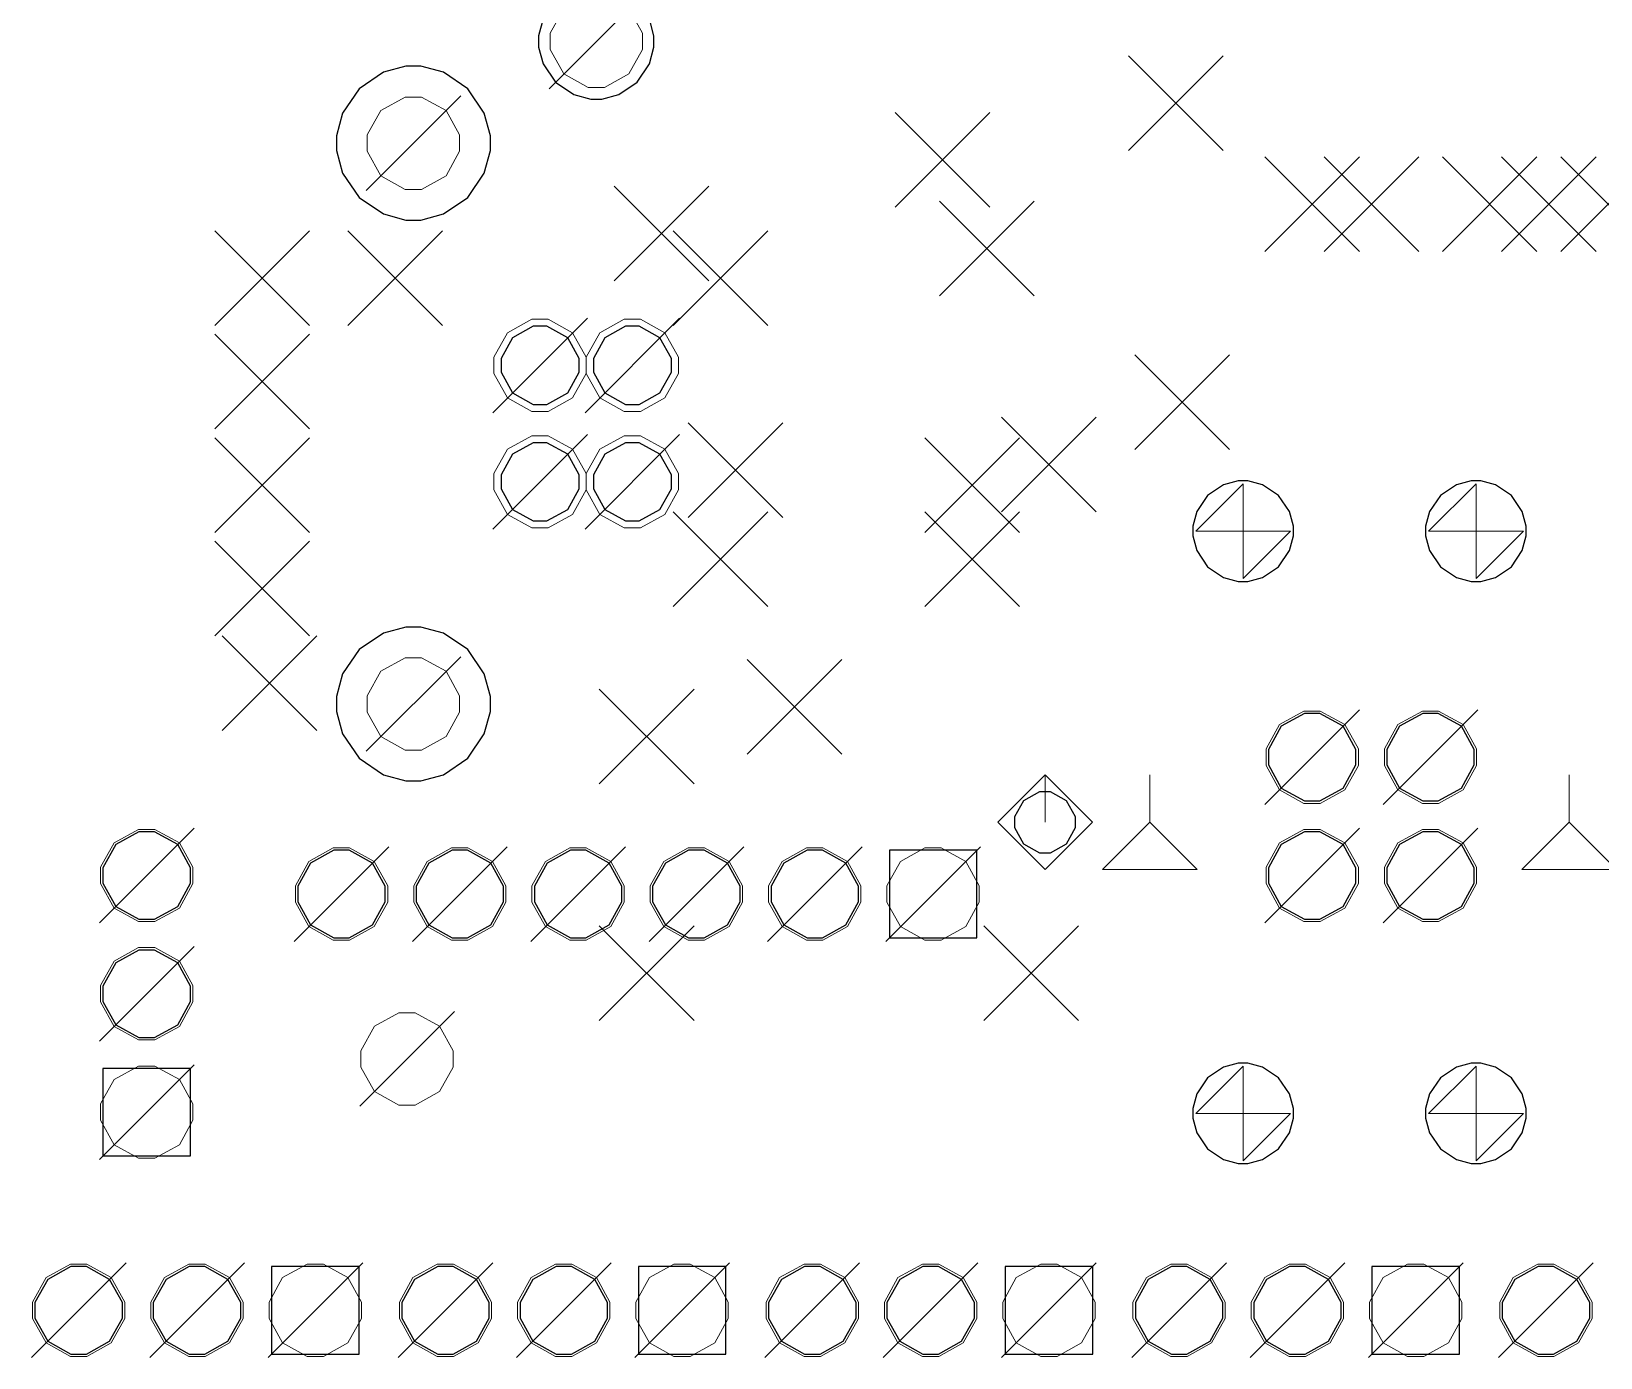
# Model space of a CAD drawing. Header units: millimetres. Extents: x 6 to 132, y 8 to 109.
# Drawn here: x 6.13 to 39.82, y 7.83 to 36.3 of the extents above; entities that cross this region are included whole.
import ezdxf

# ---------------------------------------------------------------- set-up
doc = ezdxf.new("R2010")
doc.units = ezdxf.units.MM
doc.layers.add('SLD-0', color=7, linetype='Continuous')

msp = doc.modelspace()

# ---------------------------------------------------------------- linework, layer by layer
at = {"layer": 'SLD-0', "color": 7, "lineweight": 0}
for p, q in [((17.246, 35.07), (19.277, 37.102)), ((17.56, 36.787), (17.271, 36.262)), ((19.253, 36.262), (18.962, 36.787)), ((17.271, 36.262), (17.271, 36.085)), ((17.271, 36.085), (17.271, 35.912)), ((19.253, 36.085), (19.253, 36.262)), ((19.253, 35.912), (19.253, 36.085)), ((17.271, 35.912), (17.56, 35.387)), ((18.962, 35.387), (19.253, 35.912)), ((29.687, 35.775), (31.718, 33.743)), ((29.687, 33.743), (31.718, 35.775)), ((17.56, 35.387), (18.085, 35.096)), ((18.437, 35.096), (18.962, 35.387)), ((18.085, 35.096), (18.262, 35.096)), ((18.262, 35.096), (18.437, 35.096)), ((13.32, 32.884), (15.351, 34.917)), ((14.159, 34.892), (13.634, 34.602)), ((14.336, 34.892), (14.159, 34.892)), ((14.511, 34.892), (14.336, 34.892)), ((15.036, 34.602), (14.511, 34.892)), ((13.634, 34.602), (13.345, 34.077)), ((15.327, 34.077), (15.036, 34.602)), ((24.675, 34.563), (26.708, 32.53)), ((24.675, 32.53), (26.708, 34.563)), ((13.345, 34.077), (13.345, 33.901)), ((15.327, 33.901), (15.327, 34.077)), ((13.345, 33.901), (13.345, 33.726)), ((13.345, 33.726), (13.634, 33.201)), ((15.036, 33.201), (15.327, 33.726)), ((15.327, 33.726), (15.327, 33.901)), ((32.613, 33.609), (34.645, 31.578)), ((32.613, 31.578), (34.645, 33.609)), ((33.883, 33.609), (35.915, 31.578)), ((33.883, 31.578), (35.915, 33.609)), ((36.423, 33.609), (38.454, 31.578)), ((36.423, 31.578), (38.454, 33.609)), ((37.692, 33.609), (39.725, 31.578)), ((37.692, 31.578), (39.725, 33.609)), ((38.963, 33.609), (40.995, 31.578)), ((38.963, 31.578), (40.995, 33.609)), ((13.634, 33.201), (14.159, 32.91)), ((14.511, 32.91), (15.036, 33.201)), ((14.159, 32.91), (14.336, 32.91)), ((14.336, 32.91), (14.511, 32.91)), ((18.642, 32.975), (20.675, 30.943)), ((18.642, 30.943), (20.675, 32.975)), ((25.627, 32.657), (27.66, 30.626)), ((25.627, 30.626), (27.66, 32.657)), ((10.071, 32.022), (12.102, 29.99)), ((10.071, 29.99), (12.102, 32.022)), ((12.927, 32.022), (14.96, 29.99)), ((12.927, 29.99), (14.96, 32.022)), ((19.913, 32.022), (21.945, 29.99)), ((19.913, 29.99), (21.945, 32.022)), ((16.038, 28.115), (18.07, 30.147)), ((16.877, 30.121), (16.352, 29.832)), ((17.053, 30.121), (16.877, 30.121)), ((17.228, 30.121), (17.053, 30.121)), ((17.753, 29.832), (17.228, 30.121)), ((18.019, 28.115), (20.05, 30.147)), ((18.858, 30.121), (18.333, 29.832)), ((19.035, 30.121), (18.858, 30.121)), ((19.21, 30.121), (19.035, 30.121)), ((19.735, 29.832), (19.21, 30.121)), ((10.071, 29.8), (12.102, 27.768)), ((10.071, 27.768), (12.102, 29.8)), ((16.352, 29.832), (16.062, 29.307)), ((18.044, 29.307), (17.753, 29.832)), ((18.333, 29.832), (18.044, 29.307)), ((20.026, 29.307), (19.735, 29.832)), ((29.818, 29.355), (31.851, 27.322)), ((29.818, 27.322), (31.851, 29.355)), ((16.062, 29.307), (16.062, 29.13)), ((16.062, 29.13), (16.062, 28.957)), ((18.044, 29.307), (18.044, 29.13)), ((18.044, 29.13), (18.044, 29.307)), ((18.044, 29.13), (18.044, 28.957)), ((18.044, 28.957), (18.044, 29.13)), ((20.026, 29.13), (20.026, 29.307)), ((20.026, 28.957), (20.026, 29.13)), ((16.062, 28.957), (16.352, 28.432)), ((17.753, 28.432), (18.044, 28.957)), ((18.044, 28.957), (18.333, 28.432)), ((19.735, 28.432), (20.026, 28.957)), ((16.352, 28.432), (16.877, 28.141)), ((17.228, 28.141), (17.753, 28.432)), ((18.333, 28.432), (18.858, 28.141)), ((19.21, 28.141), (19.735, 28.432)), ((16.877, 28.141), (17.053, 28.141)), ((17.053, 28.141), (17.228, 28.141)), ((18.858, 28.141), (19.035, 28.141)), ((19.035, 28.141), (19.21, 28.141)), ((26.961, 28.021), (28.993, 25.99)), ((26.961, 25.99), (28.993, 28.021)), ((16.038, 25.615), (18.07, 27.648)), ((18.019, 25.615), (20.05, 27.648)), ((20.23, 27.894), (22.262, 25.863)), ((20.23, 25.863), (22.262, 27.894)), ((10.071, 27.577), (12.102, 25.545)), ((10.071, 25.545), (12.102, 27.577)), ((16.352, 27.332), (16.062, 26.807)), ((16.877, 27.621), (16.352, 27.332)), ((17.053, 27.621), (16.877, 27.621)), ((17.228, 27.621), (17.053, 27.621)), ((17.753, 27.332), (17.228, 27.621)), ((18.044, 26.807), (17.753, 27.332)), ((18.333, 27.332), (18.044, 26.807)), ((18.858, 27.621), (18.333, 27.332)), ((19.035, 27.621), (18.858, 27.621)), ((19.21, 27.621), (19.035, 27.621)), ((19.735, 27.332), (19.21, 27.621)), ((20.026, 26.807), (19.735, 27.332)), ((25.31, 27.577), (27.342, 25.545)), ((25.31, 25.545), (27.342, 27.577)), ((16.062, 26.807), (16.062, 26.631)), ((16.062, 26.631), (16.062, 26.456)), ((18.044, 26.807), (18.044, 26.631)), ((18.044, 26.631), (18.044, 26.807)), ((18.044, 26.631), (18.044, 26.456)), ((18.044, 26.456), (18.044, 26.631)), ((20.026, 26.631), (20.026, 26.807)), ((20.026, 26.456), (20.026, 26.631)), ((16.062, 26.456), (16.352, 25.931)), ((17.753, 25.931), (18.044, 26.456)), ((18.044, 26.456), (18.333, 25.931)), ((19.735, 25.931), (20.026, 26.456)), ((32.144, 26.588), (31.128, 25.572)), ((32.144, 24.557), (32.144, 26.588)), ((37.145, 26.588), (36.128, 25.572)), ((37.145, 24.557), (37.145, 26.588)), ((19.913, 25.99), (21.945, 23.957)), ((19.913, 23.957), (21.945, 25.99)), ((25.31, 25.99), (27.342, 23.957)), ((25.31, 23.957), (27.342, 25.99)), ((16.352, 25.931), (16.877, 25.64)), ((16.877, 25.64), (17.053, 25.64)), ((17.053, 25.64), (17.228, 25.64)), ((17.228, 25.64), (17.753, 25.931)), ((18.333, 25.931), (18.858, 25.64)), ((18.858, 25.64), (19.035, 25.64)), ((19.035, 25.64), (19.21, 25.64)), ((19.21, 25.64), (19.735, 25.931)), ((10.071, 25.355), (12.102, 23.322)), ((10.071, 23.322), (12.102, 25.355)), ((31.128, 25.572), (33.161, 25.572)), ((33.161, 25.572), (32.144, 24.557)), ((36.128, 25.572), (38.161, 25.572)), ((38.161, 25.572), (37.145, 24.557)), ((10.232, 23.325), (12.263, 21.293)), ((10.232, 21.293), (12.263, 23.325)), ((13.32, 20.846), (15.351, 22.877)), ((14.159, 22.852), (13.634, 22.563)), ((14.336, 22.852), (14.159, 22.852)), ((14.511, 22.852), (14.336, 22.852)), ((15.036, 22.563), (14.511, 22.852)), ((21.5, 22.815), (23.533, 20.782)), ((21.5, 20.782), (23.533, 22.815)), ((13.634, 22.563), (13.345, 22.038)), ((15.327, 22.038), (15.036, 22.563)), ((13.345, 22.038), (13.345, 21.861)), ((15.327, 21.861), (15.327, 22.038)), ((18.325, 22.18), (20.358, 20.147)), ((18.325, 20.147), (20.358, 22.18)), ((13.345, 21.861), (13.345, 21.686)), ((13.345, 21.686), (13.634, 21.161)), ((15.036, 21.161), (15.327, 21.686)), ((15.327, 21.686), (15.327, 21.861)), ((32.613, 19.703), (34.645, 21.734)), ((33.452, 21.71), (32.927, 21.42)), ((33.628, 21.71), (33.452, 21.71)), ((33.803, 21.71), (33.628, 21.71)), ((34.328, 21.42), (33.803, 21.71)), ((35.152, 19.703), (37.185, 21.734)), ((35.993, 21.71), (35.468, 21.42)), ((36.168, 21.71), (35.993, 21.71)), ((36.343, 21.71), (36.168, 21.71)), ((36.868, 21.42), (36.343, 21.71)), ((32.927, 21.42), (32.637, 20.895)), ((34.619, 20.895), (34.328, 21.42)), ((35.468, 21.42), (35.178, 20.895)), ((37.159, 20.895), (36.868, 21.42)), ((13.634, 21.161), (14.159, 20.87)), ((14.511, 20.87), (15.036, 21.161)), ((32.637, 20.895), (32.637, 20.719)), ((34.619, 20.719), (34.619, 20.895)), ((35.178, 20.895), (35.178, 20.719)), ((37.159, 20.719), (37.159, 20.895)), ((14.159, 20.87), (14.336, 20.87)), ((14.336, 20.87), (14.511, 20.87)), ((32.637, 20.719), (32.637, 20.544)), ((34.619, 20.544), (34.619, 20.719)), ((35.178, 20.719), (35.178, 20.544)), ((37.159, 20.544), (37.159, 20.719)), ((26.879, 19.321), (27.894, 20.338)), ((27.894, 19.321), (27.894, 20.338)), ((27.894, 20.338), (28.911, 19.321)), ((30.144, 20.338), (30.144, 19.321)), ((32.637, 20.544), (32.927, 20.019)), ((34.328, 20.019), (34.619, 20.544)), ((35.178, 20.544), (35.468, 20.019)), ((36.868, 20.019), (37.159, 20.544)), ((39.144, 20.338), (39.144, 19.321)), ((32.927, 20.019), (33.452, 19.728)), ((33.803, 19.728), (34.328, 20.019)), ((35.468, 20.019), (35.993, 19.728)), ((36.343, 19.728), (36.868, 20.019)), ((33.452, 19.728), (33.628, 19.728)), ((33.628, 19.728), (33.803, 19.728)), ((35.993, 19.728), (36.168, 19.728)), ((36.168, 19.728), (36.343, 19.728)), ((27.894, 18.306), (26.879, 19.321)), ((28.911, 19.321), (27.894, 18.306)), ((30.144, 19.321), (29.129, 18.306)), ((31.16, 18.306), (30.144, 19.321)), ((39.144, 19.321), (38.129, 18.306)), ((40.16, 18.306), (39.144, 19.321)), ((7.593, 17.163), (9.626, 19.195)), ((7.909, 18.88), (7.619, 18.355)), ((8.434, 19.17), (7.909, 18.88)), ((8.61, 19.17), (8.434, 19.17)), ((8.785, 19.17), (8.61, 19.17)), ((9.31, 18.88), (8.785, 19.17)), ((9.601, 18.355), (9.31, 18.88)), ((32.613, 17.163), (34.645, 19.195)), ((32.927, 18.88), (32.637, 18.355)), ((33.452, 19.17), (32.927, 18.88)), ((33.628, 19.17), (33.452, 19.17)), ((33.803, 19.17), (33.628, 19.17)), ((34.328, 18.88), (33.803, 19.17)), ((34.619, 18.355), (34.328, 18.88)), ((35.152, 17.163), (37.185, 19.195)), ((35.468, 18.88), (35.178, 18.355)), ((35.993, 19.17), (35.468, 18.88)), ((36.168, 19.17), (35.993, 19.17)), ((36.343, 19.17), (36.168, 19.17)), ((36.868, 18.88), (36.343, 19.17)), ((37.159, 18.355), (36.868, 18.88)), ((11.774, 16.765), (13.807, 18.796)), ((12.615, 18.772), (12.09, 18.482)), ((12.791, 18.772), (12.615, 18.772)), ((12.966, 18.772), (12.791, 18.772)), ((13.491, 18.482), (12.966, 18.772)), ((14.315, 16.765), (16.346, 18.796)), ((15.154, 18.772), (14.629, 18.482)), ((15.331, 18.772), (15.154, 18.772)), ((15.506, 18.772), (15.331, 18.772)), ((16.031, 18.482), (15.506, 18.772)), ((16.855, 16.765), (18.886, 18.796)), ((17.694, 18.772), (17.169, 18.482)), ((17.87, 18.772), (17.694, 18.772)), ((18.045, 18.772), (17.87, 18.772)), ((18.57, 18.482), (18.045, 18.772)), ((19.395, 16.765), (21.427, 18.796)), ((20.234, 18.772), (19.709, 18.482)), ((20.41, 18.772), (20.234, 18.772)), ((20.585, 18.772), (20.41, 18.772)), ((21.11, 18.482), (20.585, 18.772)), ((21.934, 16.765), (23.967, 18.796)), ((22.775, 18.772), (22.25, 18.482)), ((22.951, 18.772), (22.775, 18.772)), ((23.125, 18.772), (22.951, 18.772)), ((23.65, 18.482), (23.125, 18.772)), ((24.474, 16.765), (26.507, 18.796)), ((25.315, 18.772), (24.79, 18.482)), ((25.491, 18.772), (25.315, 18.772)), ((25.666, 18.772), (25.491, 18.772)), ((26.191, 18.482), (25.666, 18.772)), ((7.619, 18.355), (7.619, 18.179)), ((9.601, 18.179), (9.601, 18.355)), ((12.09, 18.482), (11.8, 17.957)), ((13.782, 17.957), (13.491, 18.482)), ((14.629, 18.482), (14.34, 17.957)), ((16.321, 17.957), (16.031, 18.482)), ((17.169, 18.482), (16.88, 17.957)), ((18.861, 17.957), (18.57, 18.482)), ((19.709, 18.482), (19.419, 17.957)), ((21.401, 17.957), (21.11, 18.482)), ((22.25, 18.482), (21.96, 17.957)), ((23.941, 17.957), (23.65, 18.482)), ((24.79, 18.482), (24.5, 17.957)), ((26.482, 17.957), (26.191, 18.482)), ((29.129, 18.306), (31.16, 18.306)), ((32.637, 18.355), (32.637, 18.179)), ((34.619, 18.179), (34.619, 18.355)), ((35.178, 18.355), (35.178, 18.179)), ((37.159, 18.179), (37.159, 18.355)), ((38.129, 18.306), (40.16, 18.306)), ((7.619, 18.179), (7.619, 18.004)), ((7.619, 18.004), (7.909, 17.479)), ((9.31, 17.479), (9.601, 18.004)), ((9.601, 18.004), (9.601, 18.179)), ((11.8, 17.957), (11.8, 17.781)), ((13.782, 17.781), (13.782, 17.957)), ((14.34, 17.957), (14.34, 17.781)), ((16.321, 17.781), (16.321, 17.957)), ((16.88, 17.957), (16.88, 17.781)), ((18.861, 17.781), (18.861, 17.957)), ((19.419, 17.957), (19.419, 17.781)), ((21.401, 17.781), (21.401, 17.957)), ((21.96, 17.957), (21.96, 17.781)), ((23.941, 17.781), (23.941, 17.957)), ((24.5, 17.957), (24.5, 17.781)), ((26.482, 17.781), (26.482, 17.957)), ((32.637, 18.179), (32.637, 18.004)), ((32.637, 18.004), (32.927, 17.479)), ((34.328, 17.479), (34.619, 18.004)), ((34.619, 18.004), (34.619, 18.179)), ((35.178, 18.179), (35.178, 18.004)), ((35.178, 18.004), (35.468, 17.479)), ((36.868, 17.479), (37.159, 18.004)), ((37.159, 18.004), (37.159, 18.179)), ((11.8, 17.781), (11.8, 17.606)), ((11.8, 17.606), (12.09, 17.081)), ((13.491, 17.081), (13.782, 17.606)), ((13.782, 17.606), (13.782, 17.781)), ((14.34, 17.781), (14.34, 17.606)), ((14.34, 17.606), (14.629, 17.081)), ((16.031, 17.081), (16.321, 17.606)), ((16.321, 17.606), (16.321, 17.781)), ((16.88, 17.781), (16.88, 17.606)), ((16.88, 17.606), (17.169, 17.081)), ((18.57, 17.081), (18.861, 17.606)), ((18.861, 17.606), (18.861, 17.781)), ((19.419, 17.781), (19.419, 17.606)), ((19.419, 17.606), (19.709, 17.081)), ((21.11, 17.081), (21.401, 17.606)), ((21.401, 17.606), (21.401, 17.781)), ((21.96, 17.781), (21.96, 17.606)), ((21.96, 17.606), (22.25, 17.081)), ((23.65, 17.081), (23.941, 17.606)), ((23.941, 17.606), (23.941, 17.781)), ((24.5, 17.781), (24.5, 17.606)), ((24.5, 17.606), (24.79, 17.081)), ((26.191, 17.081), (26.482, 17.606)), ((26.482, 17.606), (26.482, 17.781)), ((7.909, 17.479), (8.434, 17.188)), ((8.434, 17.188), (8.61, 17.188)), ((8.61, 17.188), (8.785, 17.188)), ((8.785, 17.188), (9.31, 17.479)), ((32.927, 17.479), (33.452, 17.188)), ((33.452, 17.188), (33.628, 17.188)), ((33.628, 17.188), (33.803, 17.188)), ((33.803, 17.188), (34.328, 17.479)), ((35.468, 17.479), (35.993, 17.188)), ((35.993, 17.188), (36.168, 17.188)), ((36.168, 17.188), (36.343, 17.188)), ((36.343, 17.188), (36.868, 17.479)), ((12.09, 17.081), (12.615, 16.79)), ((12.966, 16.79), (13.491, 17.081)), ((14.629, 17.081), (15.154, 16.79)), ((15.506, 16.79), (16.031, 17.081)), ((17.169, 17.081), (17.694, 16.79)), ((18.045, 16.79), (18.57, 17.081)), ((18.325, 17.1), (20.358, 15.067)), ((18.325, 15.067), (20.358, 17.1)), ((19.709, 17.081), (20.234, 16.79)), ((20.585, 16.79), (21.11, 17.081)), ((22.25, 17.081), (22.775, 16.79)), ((23.125, 16.79), (23.65, 17.081)), ((24.79, 17.081), (25.315, 16.79)), ((25.666, 16.79), (26.191, 17.081)), ((26.58, 17.1), (28.612, 15.067)), ((26.58, 15.067), (28.612, 17.1)), ((7.593, 14.622), (9.626, 16.655)), ((8.434, 16.63), (7.909, 16.341)), ((8.61, 16.63), (8.434, 16.63)), ((8.785, 16.63), (8.61, 16.63)), ((9.31, 16.341), (8.785, 16.63)), ((12.615, 16.79), (12.791, 16.79)), ((12.791, 16.79), (12.966, 16.79)), ((15.154, 16.79), (15.331, 16.79)), ((15.331, 16.79), (15.506, 16.79)), ((17.694, 16.79), (17.87, 16.79)), ((17.87, 16.79), (18.045, 16.79)), ((20.234, 16.79), (20.41, 16.79)), ((20.41, 16.79), (20.585, 16.79)), ((22.775, 16.79), (22.951, 16.79)), ((22.951, 16.79), (23.125, 16.79)), ((25.315, 16.79), (25.491, 16.79)), ((25.491, 16.79), (25.666, 16.79)), ((7.909, 16.341), (7.619, 15.816)), ((9.601, 15.816), (9.31, 16.341)), ((7.619, 15.816), (7.619, 15.639)), ((7.619, 15.639), (7.619, 15.464)), ((9.601, 15.639), (9.601, 15.816)), ((9.601, 15.464), (9.601, 15.639)), ((7.619, 15.464), (7.909, 14.939)), ((9.31, 14.939), (9.601, 15.464)), ((13.181, 13.226), (15.214, 15.258)), ((14.022, 15.233), (13.496, 14.943)), ((14.198, 15.233), (14.022, 15.233)), ((14.373, 15.233), (14.198, 15.233)), ((14.898, 14.943), (14.373, 15.233)), ((7.909, 14.939), (8.434, 14.649)), ((8.785, 14.649), (9.31, 14.939)), ((13.496, 14.943), (13.207, 14.418)), ((15.189, 14.418), (14.898, 14.943)), ((8.434, 14.649), (8.61, 14.649)), ((8.61, 14.649), (8.785, 14.649)), ((13.207, 14.418), (13.207, 14.242)), ((13.207, 14.242), (13.207, 14.067)), ((15.189, 14.242), (15.189, 14.418)), ((15.189, 14.067), (15.189, 14.242)), ((7.593, 12.083), (9.626, 14.115)), ((8.434, 14.089), (7.909, 13.8)), ((8.61, 14.089), (8.434, 14.089)), ((8.785, 14.089), (8.61, 14.089)), ((9.31, 13.8), (8.785, 14.089)), ((13.207, 14.067), (13.496, 13.542)), ((14.898, 13.542), (15.189, 14.067)), ((32.144, 14.088), (31.128, 13.072)), ((32.144, 12.056), (32.144, 14.088)), ((37.145, 14.088), (36.128, 13.072)), ((37.145, 12.056), (37.145, 14.088)), ((7.909, 13.8), (7.619, 13.275)), ((9.601, 13.275), (9.31, 13.8)), ((13.496, 13.542), (14.022, 13.251)), ((14.373, 13.251), (14.898, 13.542)), ((7.619, 13.275), (7.619, 13.1)), ((9.601, 13.1), (9.601, 13.275)), ((14.022, 13.251), (14.198, 13.251)), ((14.198, 13.251), (14.373, 13.251)), ((7.619, 13.1), (7.619, 12.925)), ((7.619, 12.925), (7.909, 12.4)), ((9.31, 12.4), (9.601, 12.925)), ((9.601, 12.925), (9.601, 13.1)), ((31.128, 13.072), (33.161, 13.072)), ((33.161, 13.072), (32.144, 12.056)), ((36.128, 13.072), (38.161, 13.072)), ((38.161, 13.072), (37.145, 12.056)), ((7.909, 12.4), (8.434, 12.109)), ((8.785, 12.109), (9.31, 12.4)), ((8.434, 12.109), (8.61, 12.109)), ((8.61, 12.109), (8.785, 12.109)), ((6.134, 7.829), (8.165, 9.86)), ((6.973, 9.835), (6.448, 9.546)), ((7.149, 9.835), (6.973, 9.835)), ((7.324, 9.835), (7.149, 9.835)), ((7.849, 9.546), (7.324, 9.835)), ((8.673, 7.829), (10.705, 9.86)), ((9.513, 9.835), (8.988, 9.546)), ((9.689, 9.835), (9.513, 9.835)), ((9.864, 9.835), (9.689, 9.835)), ((10.389, 9.546), (9.864, 9.835)), ((11.213, 7.829), (13.246, 9.86)), ((12.052, 9.835), (11.527, 9.546)), ((12.229, 9.835), (12.052, 9.835)), ((12.404, 9.835), (12.229, 9.835)), ((12.929, 9.546), (12.404, 9.835)), ((14.008, 7.829), (16.039, 9.86)), ((14.847, 9.835), (14.322, 9.546)), ((15.023, 9.835), (14.847, 9.835)), ((15.198, 9.835), (15.023, 9.835)), ((15.723, 9.546), (15.198, 9.835)), ((16.547, 7.829), (18.579, 9.86)), ((17.387, 9.835), (16.862, 9.546)), ((17.563, 9.835), (17.387, 9.835)), ((17.738, 9.835), (17.563, 9.835)), ((18.263, 9.546), (17.738, 9.835)), ((19.087, 7.829), (21.118, 9.86)), ((19.926, 9.835), (19.401, 9.546)), ((20.103, 9.835), (19.926, 9.835)), ((20.278, 9.835), (20.103, 9.835)), ((20.803, 9.546), (20.278, 9.835)), ((21.88, 7.829), (23.913, 9.86)), ((22.721, 9.835), (22.196, 9.546)), ((22.897, 9.835), (22.721, 9.835)), ((23.072, 9.835), (22.897, 9.835)), ((23.598, 9.546), (23.072, 9.835)), ((24.422, 7.829), (26.453, 9.86)), ((25.261, 9.835), (24.736, 9.546)), ((25.437, 9.835), (25.261, 9.835)), ((25.612, 9.835), (25.437, 9.835)), ((26.137, 9.546), (25.612, 9.835)), ((26.961, 7.829), (28.993, 9.86)), ((27.801, 9.835), (27.276, 9.546)), ((27.977, 9.835), (27.801, 9.835)), ((28.152, 9.835), (27.977, 9.835)), ((28.677, 9.546), (28.152, 9.835)), ((29.755, 7.829), (31.787, 9.86)), ((30.595, 9.835), (30.07, 9.546)), ((30.772, 9.835), (30.595, 9.835)), ((30.945, 9.835), (30.772, 9.835)), ((31.47, 9.546), (30.945, 9.835)), ((32.296, 7.829), (34.327, 9.86)), ((33.135, 9.835), (32.61, 9.546)), ((33.311, 9.835), (33.135, 9.835)), ((33.486, 9.835), (33.311, 9.835)), ((34.011, 9.546), (33.486, 9.835)), ((34.835, 7.829), (36.867, 9.86)), ((35.675, 9.835), (35.15, 9.546)), ((35.851, 9.835), (35.675, 9.835)), ((36.026, 9.835), (35.851, 9.835)), ((36.551, 9.546), (36.026, 9.835)), ((37.629, 7.829), (39.661, 9.86)), ((38.469, 9.835), (37.944, 9.546)), ((38.646, 9.835), (38.469, 9.835)), ((38.819, 9.835), (38.646, 9.835)), ((39.344, 9.546), (38.819, 9.835)), ((6.448, 9.546), (6.158, 9.021)), ((8.14, 9.021), (7.849, 9.546)), ((8.988, 9.546), (8.698, 9.021)), ((10.68, 9.021), (10.389, 9.546)), ((11.527, 9.546), (11.238, 9.021)), ((13.22, 9.021), (12.929, 9.546)), ((14.322, 9.546), (14.033, 9.021)), ((16.014, 9.021), (15.723, 9.546)), ((16.862, 9.546), (16.572, 9.021)), ((18.554, 9.021), (18.263, 9.546)), ((19.401, 9.546), (19.112, 9.021)), ((21.094, 9.021), (20.803, 9.546)), ((22.196, 9.546), (21.907, 9.021)), ((23.888, 9.021), (23.598, 9.546)), ((24.736, 9.546), (24.446, 9.021)), ((26.428, 9.021), (26.137, 9.546)), ((27.276, 9.546), (26.986, 9.021)), ((28.968, 9.021), (28.677, 9.546)), ((30.07, 9.546), (29.781, 9.021)), ((31.761, 9.021), (31.47, 9.546)), ((32.61, 9.546), (32.32, 9.021)), ((34.302, 9.021), (34.011, 9.546)), ((35.15, 9.546), (34.86, 9.021)), ((36.842, 9.021), (36.551, 9.546)), ((37.944, 9.546), (37.655, 9.021)), ((39.635, 9.021), (39.344, 9.546)), ((6.158, 9.021), (6.158, 8.844)), ((6.158, 8.844), (6.158, 8.669)), ((8.14, 8.844), (8.14, 9.021)), ((8.14, 8.669), (8.14, 8.844)), ((8.698, 9.021), (8.698, 8.844)), ((8.698, 8.844), (8.698, 8.669)), ((10.68, 8.844), (10.68, 9.021)), ((10.68, 8.669), (10.68, 8.844)), ((11.238, 9.021), (11.238, 8.844)), ((11.238, 8.844), (11.238, 8.669)), ((13.22, 8.844), (13.22, 9.021)), ((13.22, 8.669), (13.22, 8.844)), ((14.033, 9.021), (14.033, 8.844)), ((14.033, 8.844), (14.033, 8.669)), ((16.014, 8.844), (16.014, 9.021)), ((16.014, 8.669), (16.014, 8.844)), ((16.572, 9.021), (16.572, 8.844)), ((16.572, 8.844), (16.572, 8.669)), ((18.554, 8.844), (18.554, 9.021)), ((18.554, 8.669), (18.554, 8.844)), ((19.112, 9.021), (19.112, 8.844)), ((19.112, 8.844), (19.112, 8.669)), ((21.094, 8.844), (21.094, 9.021)), ((21.094, 8.669), (21.094, 8.844)), ((21.907, 9.021), (21.907, 8.844)), ((21.907, 8.844), (21.907, 8.669)), ((23.888, 8.844), (23.888, 9.021)), ((23.888, 8.669), (23.888, 8.844)), ((24.446, 9.021), (24.446, 8.844)), ((24.446, 8.844), (24.446, 8.669)), ((26.428, 8.844), (26.428, 9.021)), ((26.428, 8.669), (26.428, 8.844)), ((26.986, 9.021), (26.986, 8.844)), ((26.986, 8.844), (26.986, 8.669)), ((28.968, 8.844), (28.968, 9.021)), ((28.968, 8.669), (28.968, 8.844)), ((29.781, 9.021), (29.781, 8.844)), ((29.781, 8.844), (29.781, 8.669)), ((31.761, 8.844), (31.761, 9.021)), ((31.761, 8.669), (31.761, 8.844)), ((32.32, 9.021), (32.32, 8.844)), ((32.32, 8.844), (32.32, 8.669)), ((34.302, 8.844), (34.302, 9.021)), ((34.302, 8.669), (34.302, 8.844)), ((34.86, 9.021), (34.86, 8.844)), ((34.86, 8.844), (34.86, 8.669)), ((36.842, 8.844), (36.842, 9.021)), ((36.842, 8.669), (36.842, 8.844)), ((37.655, 9.021), (37.655, 8.844)), ((37.655, 8.844), (37.655, 8.669)), ((39.635, 8.844), (39.635, 9.021)), ((39.635, 8.669), (39.635, 8.844)), ((6.158, 8.669), (6.448, 8.144)), ((7.849, 8.144), (8.14, 8.669)), ((8.698, 8.669), (8.988, 8.144)), ((10.389, 8.144), (10.68, 8.669)), ((11.238, 8.669), (11.527, 8.144)), ((12.929, 8.144), (13.22, 8.669)), ((14.033, 8.669), (14.322, 8.144)), ((15.723, 8.144), (16.014, 8.669)), ((16.572, 8.669), (16.862, 8.144)), ((18.263, 8.144), (18.554, 8.669)), ((19.112, 8.669), (19.401, 8.144)), ((20.803, 8.144), (21.094, 8.669)), ((21.907, 8.669), (22.196, 8.144)), ((23.598, 8.144), (23.888, 8.669)), ((24.446, 8.669), (24.736, 8.144)), ((26.137, 8.144), (26.428, 8.669)), ((26.986, 8.669), (27.276, 8.144)), ((28.677, 8.144), (28.968, 8.669)), ((29.781, 8.669), (30.07, 8.144)), ((31.47, 8.144), (31.761, 8.669)), ((32.32, 8.669), (32.61, 8.144)), ((34.011, 8.144), (34.302, 8.669)), ((34.86, 8.669), (35.15, 8.144)), ((36.551, 8.144), (36.842, 8.669)), ((37.655, 8.669), (37.944, 8.144)), ((39.344, 8.144), (39.635, 8.669)), ((6.448, 8.144), (6.973, 7.853)), ((7.324, 7.853), (7.849, 8.144)), ((8.988, 8.144), (9.513, 7.853)), ((9.864, 7.853), (10.389, 8.144)), ((11.527, 8.144), (12.052, 7.853)), ((12.404, 7.853), (12.929, 8.144)), ((14.322, 8.144), (14.847, 7.853)), ((15.198, 7.853), (15.723, 8.144)), ((16.862, 8.144), (17.387, 7.853)), ((17.738, 7.853), (18.263, 8.144)), ((19.401, 8.144), (19.926, 7.853)), ((20.278, 7.853), (20.803, 8.144)), ((22.196, 8.144), (22.721, 7.853)), ((23.072, 7.853), (23.598, 8.144)), ((24.736, 8.144), (25.261, 7.853)), ((25.612, 7.853), (26.137, 8.144)), ((27.276, 8.144), (27.801, 7.853)), ((28.152, 7.853), (28.677, 8.144)), ((30.07, 8.144), (30.595, 7.853)), ((30.945, 7.853), (31.47, 8.144)), ((32.61, 8.144), (33.135, 7.853)), ((33.486, 7.853), (34.011, 8.144)), ((35.15, 8.144), (35.675, 7.853)), ((36.026, 7.853), (36.551, 8.144)), ((37.944, 8.144), (38.469, 7.853)), ((38.819, 7.853), (39.344, 8.144)), ((6.973, 7.853), (7.149, 7.853)), ((7.149, 7.853), (7.324, 7.853)), ((9.513, 7.853), (9.689, 7.853)), ((9.689, 7.853), (9.864, 7.853)), ((12.052, 7.853), (12.229, 7.853)), ((12.229, 7.853), (12.404, 7.853)), ((14.847, 7.853), (15.023, 7.853)), ((15.023, 7.853), (15.198, 7.853)), ((17.387, 7.853), (17.563, 7.853)), ((17.563, 7.853), (17.738, 7.853)), ((19.926, 7.853), (20.103, 7.853)), ((20.103, 7.853), (20.278, 7.853)), ((22.721, 7.853), (22.897, 7.853)), ((22.897, 7.853), (23.072, 7.853)), ((25.261, 7.853), (25.437, 7.853)), ((25.437, 7.853), (25.612, 7.853)), ((27.801, 7.853), (27.977, 7.853)), ((27.977, 7.853), (28.152, 7.853)), ((30.595, 7.853), (30.772, 7.853)), ((30.772, 7.853), (30.945, 7.853)), ((33.135, 7.853), (33.311, 7.853)), ((33.311, 7.853), (33.486, 7.853)), ((35.675, 7.853), (35.851, 7.853)), ((35.851, 7.853), (36.026, 7.853)), ((38.469, 7.853), (38.646, 7.853)), ((38.646, 7.853), (38.819, 7.853))]:
    msp.add_line(p, q, dxfattribs=at)
at = {"layer": 'SLD-0', "color": 7}
for p, q in [((17.119, 36.568), (17.023, 36.207)), ((19.499, 36.207), (19.401, 36.568)), ((17.023, 36.207), (17.023, 36.085)), ((17.023, 36.085), (17.023, 35.965)), ((19.499, 36.085), (19.499, 36.207)), ((19.499, 35.965), (19.499, 36.085)), ((17.023, 35.965), (17.119, 35.604)), ((19.401, 35.604), (19.499, 35.965)), ((13.692, 35.422), (13.169, 35.068)), ((14.174, 35.552), (13.692, 35.422)), ((14.336, 35.552), (14.174, 35.552)), ((14.496, 35.552), (14.336, 35.552)), ((14.978, 35.422), (14.496, 35.552)), ((15.502, 35.068), (14.978, 35.422)), ((17.119, 35.604), (17.385, 35.21)), ((19.137, 35.21), (19.401, 35.604)), ((13.169, 35.068), (12.814, 34.545)), ((15.856, 34.545), (15.502, 35.068)), ((17.385, 35.21), (17.779, 34.946)), ((18.743, 34.946), (19.137, 35.21)), ((17.779, 34.946), (18.141, 34.848)), ((18.141, 34.848), (18.262, 34.848)), ((18.262, 34.848), (18.382, 34.848)), ((18.382, 34.848), (18.743, 34.946)), ((12.814, 34.545), (12.685, 34.062)), ((15.987, 34.062), (15.856, 34.545)), ((12.685, 34.062), (12.685, 33.901)), ((15.987, 33.901), (15.987, 34.062)), ((12.685, 33.901), (12.685, 33.741)), ((12.685, 33.741), (12.814, 33.259)), ((15.856, 33.259), (15.987, 33.741)), ((15.987, 33.741), (15.987, 33.901)), ((12.814, 33.259), (13.169, 32.735)), ((15.502, 32.735), (15.856, 33.259)), ((13.169, 32.735), (13.692, 32.381)), ((14.978, 32.381), (15.502, 32.735)), ((13.692, 32.381), (14.174, 32.25)), ((14.496, 32.25), (14.978, 32.381)), ((14.174, 32.25), (14.336, 32.25)), ((14.336, 32.25), (14.496, 32.25)), ((16.461, 29.724), (16.215, 29.279)), ((16.904, 29.969), (16.461, 29.724)), ((17.053, 29.969), (16.904, 29.969)), ((17.201, 29.969), (17.053, 29.969)), ((17.646, 29.724), (17.201, 29.969)), ((17.892, 29.279), (17.646, 29.724)), ((18.442, 29.724), (18.197, 29.279)), ((18.886, 29.969), (18.442, 29.724)), ((19.035, 29.969), (18.886, 29.969)), ((19.182, 29.969), (19.035, 29.969)), ((19.626, 29.724), (19.182, 29.969)), ((19.873, 29.279), (19.626, 29.724)), ((16.215, 29.279), (16.215, 29.13)), ((16.215, 29.13), (16.215, 28.983)), ((16.215, 28.983), (16.461, 28.539)), ((17.646, 28.539), (17.892, 28.983)), ((17.892, 29.13), (17.892, 29.279)), ((17.892, 28.983), (17.892, 29.13)), ((18.197, 29.279), (18.197, 29.13)), ((18.197, 29.13), (18.197, 28.983)), ((18.197, 28.983), (18.442, 28.539)), ((19.626, 28.539), (19.873, 28.983)), ((19.873, 29.13), (19.873, 29.279)), ((19.873, 28.983), (19.873, 29.13)), ((16.461, 28.539), (16.904, 28.293)), ((17.201, 28.293), (17.646, 28.539)), ((18.442, 28.539), (18.886, 28.293)), ((19.182, 28.293), (19.626, 28.539)), ((16.904, 28.293), (17.053, 28.293)), ((17.053, 28.293), (17.201, 28.293)), ((18.886, 28.293), (19.035, 28.293)), ((19.035, 28.293), (19.182, 28.293)), ((16.904, 27.47), (16.461, 27.224)), ((17.053, 27.47), (16.904, 27.47)), ((17.201, 27.47), (17.053, 27.47)), ((17.646, 27.224), (17.201, 27.47)), ((18.886, 27.47), (18.442, 27.224)), ((19.035, 27.47), (18.886, 27.47)), ((19.182, 27.47), (19.035, 27.47)), ((19.626, 27.224), (19.182, 27.47)), ((16.461, 27.224), (16.215, 26.779)), ((17.892, 26.779), (17.646, 27.224)), ((18.442, 27.224), (18.197, 26.779)), ((19.873, 26.779), (19.626, 27.224)), ((16.215, 26.779), (16.215, 26.631)), ((16.215, 26.631), (16.215, 26.483)), ((17.892, 26.631), (17.892, 26.779)), ((17.892, 26.483), (17.892, 26.631)), ((18.197, 26.779), (18.197, 26.631)), ((18.197, 26.631), (18.197, 26.483)), ((19.873, 26.631), (19.873, 26.779)), ((19.873, 26.483), (19.873, 26.631)), ((32.038, 26.651), (31.724, 26.567)), ((32.144, 26.651), (32.038, 26.651)), ((32.249, 26.651), (32.144, 26.651)), ((32.563, 26.567), (32.249, 26.651)), ((37.039, 26.651), (36.725, 26.567)), ((37.145, 26.651), (37.039, 26.651)), ((37.25, 26.651), (37.145, 26.651)), ((37.564, 26.567), (37.25, 26.651)), ((16.215, 26.483), (16.461, 26.039)), ((17.646, 26.039), (17.892, 26.483)), ((18.197, 26.483), (18.442, 26.039)), ((19.626, 26.039), (19.873, 26.483)), ((31.381, 26.336), (31.149, 25.993)), ((31.724, 26.567), (31.381, 26.336)), ((32.907, 26.336), (32.563, 26.567)), ((33.139, 25.993), (32.907, 26.336)), ((36.382, 26.336), (36.149, 25.993)), ((36.725, 26.567), (36.382, 26.336)), ((37.907, 26.336), (37.564, 26.567)), ((38.138, 25.993), (37.907, 26.336)), ((16.461, 26.039), (16.904, 25.793)), ((17.201, 25.793), (17.646, 26.039)), ((18.442, 26.039), (18.886, 25.793)), ((19.182, 25.793), (19.626, 26.039)), ((31.149, 25.993), (31.065, 25.678)), ((33.224, 25.678), (33.139, 25.993)), ((36.149, 25.993), (36.064, 25.678)), ((38.224, 25.678), (38.138, 25.993)), ((16.904, 25.793), (17.053, 25.793)), ((17.053, 25.793), (17.201, 25.793)), ((18.886, 25.793), (19.035, 25.793)), ((19.035, 25.793), (19.182, 25.793)), ((31.065, 25.678), (31.065, 25.572)), ((33.224, 25.572), (33.224, 25.678)), ((36.064, 25.678), (36.064, 25.572)), ((38.224, 25.572), (38.224, 25.678)), ((31.065, 25.572), (31.065, 25.468)), ((31.065, 25.468), (31.149, 25.153)), ((33.139, 25.153), (33.224, 25.468)), ((33.224, 25.468), (33.224, 25.572)), ((36.064, 25.572), (36.064, 25.468)), ((36.064, 25.468), (36.149, 25.153)), ((38.138, 25.153), (38.224, 25.468)), ((38.224, 25.468), (38.224, 25.572)), ((31.149, 25.153), (31.381, 24.809)), ((32.907, 24.809), (33.139, 25.153)), ((36.149, 25.153), (36.382, 24.809)), ((37.907, 24.809), (38.138, 25.153)), ((31.381, 24.809), (31.724, 24.577)), ((32.563, 24.577), (32.907, 24.809)), ((36.382, 24.809), (36.725, 24.577)), ((37.564, 24.577), (37.907, 24.809)), ((31.724, 24.577), (32.038, 24.492)), ((32.038, 24.492), (32.144, 24.492)), ((32.144, 24.492), (32.249, 24.492)), ((32.249, 24.492), (32.563, 24.577)), ((36.725, 24.577), (37.039, 24.492)), ((37.039, 24.492), (37.145, 24.492)), ((37.145, 24.492), (37.25, 24.492)), ((37.25, 24.492), (37.564, 24.577)), ((13.692, 23.383), (13.169, 23.028)), ((14.174, 23.512), (13.692, 23.383)), ((14.336, 23.512), (14.174, 23.512)), ((14.496, 23.512), (14.336, 23.512)), ((14.978, 23.383), (14.496, 23.512)), ((15.502, 23.028), (14.978, 23.383)), ((13.169, 23.028), (12.814, 22.505)), ((15.856, 22.505), (15.502, 23.028)), ((12.814, 22.505), (12.685, 22.022)), ((15.987, 22.022), (15.856, 22.505)), ((12.685, 22.022), (12.685, 21.861)), ((15.987, 21.861), (15.987, 22.022)), ((12.685, 21.861), (12.685, 21.701)), ((12.685, 21.701), (12.814, 21.219)), ((15.856, 21.219), (15.987, 21.701)), ((15.987, 21.701), (15.987, 21.861)), ((33.461, 21.659), (32.964, 21.383)), ((33.628, 21.659), (33.461, 21.659)), ((33.794, 21.659), (33.628, 21.659)), ((34.293, 21.383), (33.794, 21.659)), ((36.001, 21.659), (35.504, 21.383)), ((36.168, 21.659), (36.001, 21.659)), ((36.333, 21.659), (36.168, 21.659)), ((36.832, 21.383), (36.333, 21.659)), ((32.964, 21.383), (32.689, 20.886)), ((34.568, 20.886), (34.293, 21.383)), ((35.504, 21.383), (35.228, 20.886)), ((37.108, 20.886), (36.832, 21.383)), ((12.814, 21.219), (13.169, 20.695)), ((15.502, 20.695), (15.856, 21.219)), ((32.689, 20.886), (32.689, 20.719)), ((34.568, 20.719), (34.568, 20.886)), ((35.228, 20.886), (35.228, 20.719)), ((37.108, 20.719), (37.108, 20.886)), ((13.169, 20.695), (13.692, 20.341)), ((14.978, 20.341), (15.502, 20.695)), ((32.689, 20.719), (32.689, 20.553)), ((32.689, 20.553), (32.964, 20.055)), ((34.293, 20.055), (34.568, 20.553)), ((34.568, 20.553), (34.568, 20.719)), ((35.228, 20.719), (35.228, 20.553)), ((35.228, 20.553), (35.504, 20.055)), ((36.832, 20.055), (37.108, 20.553)), ((37.108, 20.553), (37.108, 20.719)), ((13.692, 20.341), (14.174, 20.21)), ((14.496, 20.21), (14.978, 20.341)), ((14.174, 20.21), (14.336, 20.21)), ((14.336, 20.21), (14.496, 20.21)), ((27.778, 19.976), (27.431, 19.784)), ((27.894, 19.976), (27.778, 19.976)), ((28.009, 19.976), (27.894, 19.976)), ((28.356, 19.784), (28.009, 19.976)), ((32.964, 20.055), (33.461, 19.779)), ((33.794, 19.779), (34.293, 20.055)), ((35.504, 20.055), (36.001, 19.779)), ((36.333, 19.779), (36.832, 20.055)), ((27.431, 19.784), (27.241, 19.437)), ((28.549, 19.437), (28.356, 19.784)), ((33.461, 19.779), (33.628, 19.779)), ((33.628, 19.779), (33.794, 19.779)), ((36.001, 19.779), (36.168, 19.779)), ((36.168, 19.779), (36.333, 19.779)), ((27.241, 19.437), (27.241, 19.321)), ((27.241, 19.321), (27.241, 19.207)), ((27.241, 19.207), (27.431, 18.86)), ((28.356, 18.86), (28.549, 19.207)), ((28.549, 19.321), (28.549, 19.437)), ((28.549, 19.207), (28.549, 19.321)), ((8.443, 19.119), (7.946, 18.843)), ((8.61, 19.119), (8.443, 19.119)), ((8.775, 19.119), (8.61, 19.119)), ((9.274, 18.843), (8.775, 19.119)), ((33.461, 19.119), (32.964, 18.843)), ((33.628, 19.119), (33.461, 19.119)), ((33.794, 19.119), (33.628, 19.119)), ((34.293, 18.843), (33.794, 19.119)), ((36.001, 19.119), (35.504, 18.843)), ((36.168, 19.119), (36.001, 19.119)), ((36.333, 19.119), (36.168, 19.119)), ((36.832, 18.843), (36.333, 19.119)), ((7.946, 18.843), (7.67, 18.346)), ((9.55, 18.346), (9.274, 18.843)), ((12.624, 18.721), (12.127, 18.445)), ((12.791, 18.721), (12.624, 18.721)), ((12.956, 18.721), (12.791, 18.721)), ((13.455, 18.445), (12.956, 18.721)), ((15.164, 18.721), (14.666, 18.445)), ((15.331, 18.721), (15.164, 18.721)), ((15.496, 18.721), (15.331, 18.721)), ((15.995, 18.445), (15.496, 18.721)), ((17.704, 18.721), (17.206, 18.445)), ((17.87, 18.721), (17.704, 18.721)), ((18.036, 18.721), (17.87, 18.721)), ((18.535, 18.445), (18.036, 18.721)), ((20.243, 18.721), (19.746, 18.445)), ((20.41, 18.721), (20.243, 18.721)), ((20.575, 18.721), (20.41, 18.721)), ((21.074, 18.445), (20.575, 18.721)), ((22.784, 18.721), (22.287, 18.445)), ((22.951, 18.721), (22.784, 18.721)), ((23.117, 18.721), (22.951, 18.721)), ((23.615, 18.445), (23.117, 18.721)), ((26.431, 18.721), (24.551, 18.721)), ((24.551, 18.721), (24.551, 16.841)), ((26.431, 16.841), (26.431, 18.721)), ((27.431, 18.86), (27.778, 18.668)), ((27.778, 18.668), (27.894, 18.668)), ((27.894, 18.668), (28.009, 18.668)), ((28.009, 18.668), (28.356, 18.86)), ((32.964, 18.843), (32.689, 18.346)), ((34.568, 18.346), (34.293, 18.843)), ((35.504, 18.843), (35.228, 18.346)), ((37.108, 18.346), (36.832, 18.843)), ((7.67, 18.346), (7.67, 18.179)), ((9.55, 18.179), (9.55, 18.346)), ((12.127, 18.445), (11.851, 17.948)), ((13.731, 17.948), (13.455, 18.445)), ((14.666, 18.445), (14.391, 17.948)), ((16.271, 17.948), (15.995, 18.445)), ((17.206, 18.445), (16.931, 17.948)), ((18.81, 17.948), (18.535, 18.445)), ((19.746, 18.445), (19.47, 17.948)), ((21.35, 17.948), (21.074, 18.445)), ((22.287, 18.445), (22.011, 17.948)), ((23.891, 17.948), (23.615, 18.445)), ((32.689, 18.346), (32.689, 18.179)), ((34.568, 18.179), (34.568, 18.346)), ((35.228, 18.346), (35.228, 18.179)), ((37.108, 18.179), (37.108, 18.346)), ((7.67, 18.179), (7.67, 18.014)), ((7.67, 18.014), (7.946, 17.515)), ((9.274, 17.515), (9.55, 18.014)), ((9.55, 18.014), (9.55, 18.179)), ((11.851, 17.948), (11.851, 17.781)), ((13.731, 17.781), (13.731, 17.948)), ((14.391, 17.948), (14.391, 17.781)), ((16.271, 17.781), (16.271, 17.948)), ((16.931, 17.948), (16.931, 17.781)), ((18.81, 17.781), (18.81, 17.948)), ((19.47, 17.948), (19.47, 17.781)), ((21.35, 17.781), (21.35, 17.948)), ((22.011, 17.948), (22.011, 17.781)), ((23.891, 17.781), (23.891, 17.948)), ((32.689, 18.179), (32.689, 18.014)), ((32.689, 18.014), (32.964, 17.515)), ((34.293, 17.515), (34.568, 18.014)), ((34.568, 18.014), (34.568, 18.179)), ((35.228, 18.179), (35.228, 18.014)), ((35.228, 18.014), (35.504, 17.515)), ((36.832, 17.515), (37.108, 18.014)), ((37.108, 18.014), (37.108, 18.179)), ((11.851, 17.781), (11.851, 17.615)), ((11.851, 17.615), (12.127, 17.117)), ((13.455, 17.117), (13.731, 17.615)), ((13.731, 17.615), (13.731, 17.781)), ((14.391, 17.781), (14.391, 17.615)), ((14.391, 17.615), (14.666, 17.117)), ((15.995, 17.117), (16.271, 17.615)), ((16.271, 17.615), (16.271, 17.781)), ((16.931, 17.781), (16.931, 17.615)), ((16.931, 17.615), (17.206, 17.117)), ((18.535, 17.117), (18.81, 17.615)), ((18.81, 17.615), (18.81, 17.781)), ((19.47, 17.781), (19.47, 17.615)), ((19.47, 17.615), (19.746, 17.117)), ((21.074, 17.117), (21.35, 17.615)), ((21.35, 17.615), (21.35, 17.781)), ((22.011, 17.781), (22.011, 17.615)), ((22.011, 17.615), (22.287, 17.117)), ((23.615, 17.117), (23.891, 17.615)), ((23.891, 17.615), (23.891, 17.781)), ((7.946, 17.515), (8.443, 17.239)), ((8.443, 17.239), (8.61, 17.239)), ((8.61, 17.239), (8.775, 17.239)), ((8.775, 17.239), (9.274, 17.515)), ((32.964, 17.515), (33.461, 17.239)), ((33.461, 17.239), (33.628, 17.239)), ((33.628, 17.239), (33.794, 17.239)), ((33.794, 17.239), (34.293, 17.515)), ((35.504, 17.515), (36.001, 17.239)), ((36.001, 17.239), (36.168, 17.239)), ((36.168, 17.239), (36.333, 17.239)), ((36.333, 17.239), (36.832, 17.515)), ((12.127, 17.117), (12.624, 16.841)), ((12.956, 16.841), (13.455, 17.117)), ((14.666, 17.117), (15.164, 16.841)), ((15.496, 16.841), (15.995, 17.117)), ((17.206, 17.117), (17.704, 16.841)), ((18.036, 16.841), (18.535, 17.117)), ((19.746, 17.117), (20.243, 16.841)), ((20.575, 16.841), (21.074, 17.117)), ((22.287, 17.117), (22.784, 16.841)), ((23.117, 16.841), (23.615, 17.117)), ((8.443, 16.579), (7.946, 16.304)), ((8.61, 16.579), (8.443, 16.579)), ((8.775, 16.579), (8.61, 16.579)), ((9.274, 16.304), (8.775, 16.579)), ((12.624, 16.841), (12.791, 16.841)), ((12.791, 16.841), (12.956, 16.841)), ((15.164, 16.841), (15.331, 16.841)), ((15.331, 16.841), (15.496, 16.841)), ((17.704, 16.841), (17.87, 16.841)), ((17.87, 16.841), (18.036, 16.841)), ((20.243, 16.841), (20.41, 16.841)), ((20.41, 16.841), (20.575, 16.841)), ((22.784, 16.841), (22.951, 16.841)), ((22.951, 16.841), (23.117, 16.841)), ((24.551, 16.841), (26.431, 16.841)), ((7.946, 16.304), (7.67, 15.806)), ((9.55, 15.806), (9.274, 16.304)), ((7.67, 15.806), (7.67, 15.639)), ((7.67, 15.639), (7.67, 15.474)), ((9.55, 15.639), (9.55, 15.806)), ((9.55, 15.474), (9.55, 15.639)), ((7.67, 15.474), (7.946, 14.975)), ((9.274, 14.975), (9.55, 15.474)), ((7.946, 14.975), (8.443, 14.7)), ((8.775, 14.7), (9.274, 14.975)), ((8.443, 14.7), (8.61, 14.7)), ((8.61, 14.7), (8.775, 14.7)), ((32.038, 14.151), (31.724, 14.067)), ((32.144, 14.151), (32.038, 14.151)), ((32.249, 14.151), (32.144, 14.151)), ((32.563, 14.067), (32.249, 14.151)), ((37.039, 14.151), (36.725, 14.067)), ((37.145, 14.151), (37.039, 14.151)), ((37.25, 14.151), (37.145, 14.151)), ((37.564, 14.067), (37.25, 14.151)), ((7.67, 14.039), (7.67, 12.16)), ((9.55, 14.039), (7.67, 14.039)), ((9.55, 12.16), (9.55, 14.039)), ((31.381, 13.836), (31.149, 13.492)), ((31.724, 14.067), (31.381, 13.836)), ((32.907, 13.836), (32.563, 14.067)), ((33.139, 13.492), (32.907, 13.836)), ((36.382, 13.836), (36.149, 13.492)), ((36.725, 14.067), (36.382, 13.836)), ((37.907, 13.836), (37.564, 14.067)), ((38.138, 13.492), (37.907, 13.836)), ((31.149, 13.492), (31.065, 13.178)), ((33.224, 13.178), (33.139, 13.492)), ((36.149, 13.492), (36.064, 13.178)), ((38.224, 13.178), (38.138, 13.492)), ((31.065, 13.178), (31.065, 13.072)), ((33.224, 13.072), (33.224, 13.178)), ((36.064, 13.178), (36.064, 13.072)), ((38.224, 13.072), (38.224, 13.178)), ((31.065, 13.072), (31.065, 12.967)), ((31.065, 12.967), (31.149, 12.653)), ((33.139, 12.653), (33.224, 12.967)), ((33.224, 12.967), (33.224, 13.072)), ((36.064, 13.072), (36.064, 12.967)), ((36.064, 12.967), (36.149, 12.653)), ((38.138, 12.653), (38.224, 12.967)), ((38.224, 12.967), (38.224, 13.072)), ((31.149, 12.653), (31.381, 12.31)), ((32.907, 12.31), (33.139, 12.653)), ((36.149, 12.653), (36.382, 12.31)), ((37.907, 12.31), (38.138, 12.653)), ((7.67, 12.16), (9.55, 12.16)), ((31.381, 12.31), (31.724, 12.079)), ((32.563, 12.079), (32.907, 12.31)), ((36.382, 12.31), (36.725, 12.079)), ((37.564, 12.079), (37.907, 12.31)), ((31.724, 12.079), (32.038, 11.993)), ((32.038, 11.993), (32.144, 11.993)), ((32.144, 11.993), (32.249, 11.993)), ((32.249, 11.993), (32.563, 12.079)), ((36.725, 12.079), (37.039, 11.993)), ((37.039, 11.993), (37.145, 11.993)), ((37.145, 11.993), (37.25, 11.993)), ((37.25, 11.993), (37.564, 12.079)), ((6.983, 9.784), (6.485, 9.508)), ((7.149, 9.784), (6.983, 9.784)), ((7.315, 9.784), (7.149, 9.784)), ((7.813, 9.508), (7.315, 9.784)), ((9.522, 9.784), (9.025, 9.508)), ((9.689, 9.784), (9.522, 9.784)), ((9.854, 9.784), (9.689, 9.784)), ((10.353, 9.508), (9.854, 9.784)), ((13.169, 9.784), (11.289, 9.784)), ((11.289, 9.784), (11.289, 7.904)), ((13.169, 7.904), (13.169, 9.784)), ((14.857, 9.784), (14.359, 9.508)), ((15.023, 9.784), (14.857, 9.784)), ((15.189, 9.784), (15.023, 9.784)), ((15.688, 9.508), (15.189, 9.784)), ((17.396, 9.784), (16.899, 9.508)), ((17.563, 9.784), (17.396, 9.784)), ((17.728, 9.784), (17.563, 9.784)), ((18.227, 9.508), (17.728, 9.784)), ((21.043, 9.784), (19.163, 9.784)), ((19.163, 9.784), (19.163, 7.904)), ((21.043, 7.904), (21.043, 9.784)), ((22.731, 9.784), (22.233, 9.508)), ((22.897, 9.784), (22.731, 9.784)), ((23.063, 9.784), (22.897, 9.784)), ((23.562, 9.508), (23.063, 9.784)), ((25.27, 9.784), (24.773, 9.508)), ((25.437, 9.784), (25.27, 9.784)), ((25.603, 9.784), (25.437, 9.784)), ((26.102, 9.508), (25.603, 9.784)), ((28.917, 9.784), (27.037, 9.784)), ((27.037, 9.784), (27.037, 7.904)), ((28.917, 7.904), (28.917, 9.784)), ((30.605, 9.784), (30.107, 9.508)), ((30.772, 9.784), (30.605, 9.784)), ((30.937, 9.784), (30.772, 9.784)), ((31.436, 9.508), (30.937, 9.784)), ((33.144, 9.784), (32.647, 9.508)), ((33.311, 9.784), (33.144, 9.784)), ((33.477, 9.784), (33.311, 9.784)), ((33.976, 9.508), (33.477, 9.784)), ((36.791, 9.784), (34.911, 9.784)), ((34.911, 9.784), (34.911, 7.904)), ((36.791, 7.904), (36.791, 9.784)), ((38.479, 9.784), (37.981, 9.508)), ((38.646, 9.784), (38.479, 9.784)), ((38.811, 9.784), (38.646, 9.784)), ((39.31, 9.508), (38.811, 9.784)), ((6.485, 9.508), (6.209, 9.011)), ((8.089, 9.011), (7.813, 9.508)), ((9.025, 9.508), (8.749, 9.011)), ((10.629, 9.011), (10.353, 9.508)), ((14.359, 9.508), (14.084, 9.011)), ((15.963, 9.011), (15.688, 9.508)), ((16.899, 9.508), (16.623, 9.011)), ((18.503, 9.011), (18.227, 9.508)), ((22.233, 9.508), (21.958, 9.011)), ((23.837, 9.011), (23.562, 9.508)), ((24.773, 9.508), (24.497, 9.011)), ((26.377, 9.011), (26.102, 9.508)), ((30.107, 9.508), (29.832, 9.011)), ((31.711, 9.011), (31.436, 9.508)), ((32.647, 9.508), (32.372, 9.011)), ((34.251, 9.011), (33.976, 9.508)), ((37.981, 9.508), (37.706, 9.011)), ((39.586, 9.011), (39.31, 9.508)), ((6.209, 9.011), (6.209, 8.844)), ((6.209, 8.844), (6.209, 8.679)), ((8.089, 8.844), (8.089, 9.011)), ((8.089, 8.679), (8.089, 8.844)), ((8.749, 9.011), (8.749, 8.844)), ((8.749, 8.844), (8.749, 8.679)), ((10.629, 8.844), (10.629, 9.011)), ((10.629, 8.679), (10.629, 8.844)), ((14.084, 9.011), (14.084, 8.844)), ((14.084, 8.844), (14.084, 8.679)), ((15.963, 8.844), (15.963, 9.011)), ((15.963, 8.679), (15.963, 8.844)), ((16.623, 9.011), (16.623, 8.844)), ((16.623, 8.844), (16.623, 8.679)), ((18.503, 8.844), (18.503, 9.011)), ((18.503, 8.679), (18.503, 8.844)), ((21.958, 9.011), (21.958, 8.844)), ((21.958, 8.844), (21.958, 8.679)), ((23.837, 8.844), (23.837, 9.011)), ((23.837, 8.679), (23.837, 8.844)), ((24.497, 9.011), (24.497, 8.844)), ((24.497, 8.844), (24.497, 8.679)), ((26.377, 8.844), (26.377, 9.011)), ((26.377, 8.679), (26.377, 8.844)), ((29.832, 9.011), (29.832, 8.844)), ((29.832, 8.844), (29.832, 8.679)), ((31.711, 8.844), (31.711, 9.011)), ((31.711, 8.679), (31.711, 8.844)), ((32.372, 9.011), (32.372, 8.844)), ((32.372, 8.844), (32.372, 8.679)), ((34.251, 8.844), (34.251, 9.011)), ((34.251, 8.679), (34.251, 8.844)), ((37.706, 9.011), (37.706, 8.844)), ((37.706, 8.844), (37.706, 8.679)), ((39.586, 8.844), (39.586, 9.011)), ((39.586, 8.679), (39.586, 8.844)), ((6.209, 8.679), (6.485, 8.18)), ((7.813, 8.18), (8.089, 8.679)), ((8.749, 8.679), (9.025, 8.18)), ((10.353, 8.18), (10.629, 8.679)), ((14.084, 8.679), (14.359, 8.18)), ((15.688, 8.18), (15.963, 8.679)), ((16.623, 8.679), (16.899, 8.18)), ((18.227, 8.18), (18.503, 8.679)), ((21.958, 8.679), (22.233, 8.18)), ((23.562, 8.18), (23.837, 8.679)), ((24.497, 8.679), (24.773, 8.18)), ((26.102, 8.18), (26.377, 8.679)), ((29.832, 8.679), (30.107, 8.18)), ((31.436, 8.18), (31.711, 8.679)), ((32.372, 8.679), (32.647, 8.18)), ((33.976, 8.18), (34.251, 8.679)), ((37.706, 8.679), (37.981, 8.18)), ((39.31, 8.18), (39.586, 8.679)), ((6.485, 8.18), (6.983, 7.904)), ((7.315, 7.904), (7.813, 8.18)), ((9.025, 8.18), (9.522, 7.904)), ((9.854, 7.904), (10.353, 8.18)), ((14.359, 8.18), (14.857, 7.904)), ((15.189, 7.904), (15.688, 8.18)), ((16.899, 8.18), (17.396, 7.904)), ((17.728, 7.904), (18.227, 8.18)), ((22.233, 8.18), (22.731, 7.904)), ((23.063, 7.904), (23.562, 8.18)), ((24.773, 8.18), (25.27, 7.904)), ((25.603, 7.904), (26.102, 8.18)), ((30.107, 8.18), (30.605, 7.904)), ((30.937, 7.904), (31.436, 8.18)), ((32.647, 8.18), (33.144, 7.904)), ((33.477, 7.904), (33.976, 8.18)), ((37.981, 8.18), (38.479, 7.904)), ((38.811, 7.904), (39.31, 8.18)), ((6.983, 7.904), (7.149, 7.904)), ((7.149, 7.904), (7.315, 7.904)), ((9.522, 7.904), (9.689, 7.904)), ((9.689, 7.904), (9.854, 7.904)), ((11.289, 7.904), (13.169, 7.904)), ((14.857, 7.904), (15.023, 7.904)), ((15.023, 7.904), (15.189, 7.904)), ((17.396, 7.904), (17.563, 7.904)), ((17.563, 7.904), (17.728, 7.904)), ((19.163, 7.904), (21.043, 7.904)), ((22.731, 7.904), (22.897, 7.904)), ((22.897, 7.904), (23.063, 7.904)), ((25.27, 7.904), (25.437, 7.904)), ((25.437, 7.904), (25.603, 7.904)), ((27.037, 7.904), (28.917, 7.904)), ((30.605, 7.904), (30.772, 7.904)), ((30.772, 7.904), (30.937, 7.904)), ((33.144, 7.904), (33.311, 7.904)), ((33.311, 7.904), (33.477, 7.904)), ((34.911, 7.904), (36.791, 7.904)), ((38.479, 7.904), (38.646, 7.904)), ((38.646, 7.904), (38.811, 7.904))]:
    msp.add_line(p, q, dxfattribs=at)

doc.saveas('drawing.dxf')
